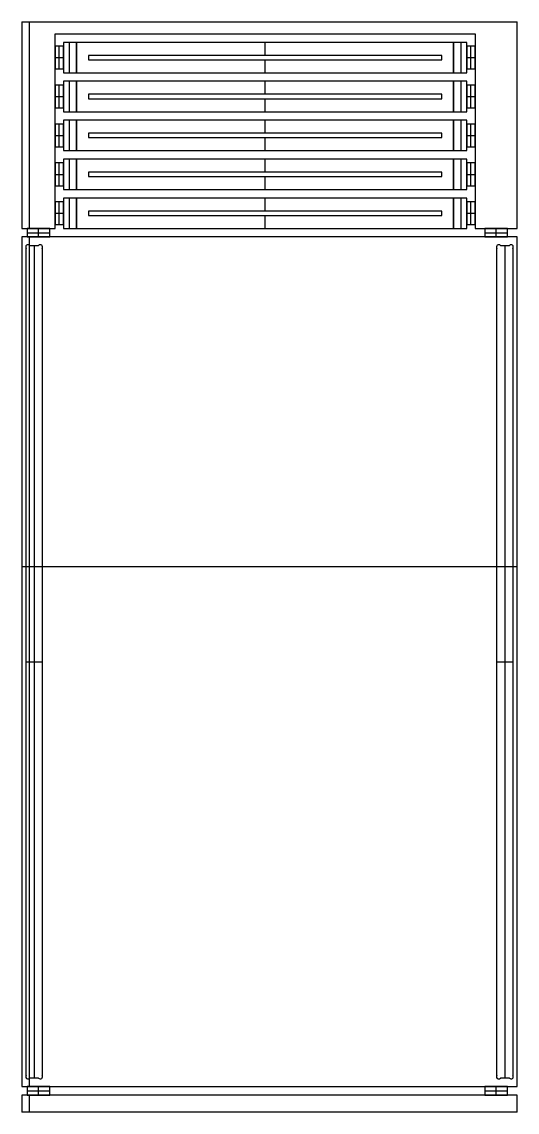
# Model space of a CAD drawing. Extents: x 0 to 96, y 0 to 48.
# Drawn here: x 47.66 to 69.5, y 0 to 48 of the extents above; entities that cross this region are included whole.
import ezdxf

# ---------------------------------------------------------------- set-up
doc = ezdxf.new("R2010")
doc.units = 0
doc.header["$MEASUREMENT"] = 0
doc.layers.add('3D_NESTING', color=18, linetype='CONTINUOUS')

msp = doc.modelspace()

# ---------------------------------------------------------------- linework, layer by layer
at = {"layer": '3D_NESTING'}
for p, q in [((47.664, 48), (47.664, 48, -0.738)), ((47.664, 48), (47.664, 38.902)), ((47.664, 48, -0.738), (47.664, 38.902, -0.738)), ((47.664, 48), (69.499, 48)), ((47.664, 48, -0.738), (69.499, 48, -0.738)), ((47.664, 48, -0.369), (47.664, 38.902, -0.369)), ((47.664, 48, -0.369), (69.499, 48, -0.369)), ((48, 48), (48, 48, -0.738)), ((48, 38.902), (48, 48)), ((48, 38.902, -0.738), (48, 48, -0.738)), ((69.499, 48), (69.499, 48, -0.738)), ((69.499, 38.902), (69.499, 48)), ((69.499, 38.902, -0.738), (69.499, 48, -0.738)), ((69.499, 38.902, -0.369), (69.499, 48, -0.369)), ((49.132, 47.47), (49.132, 47.47, -0.738)), ((49.132, 38.902), (49.132, 47.47)), ((49.132, 47.47), (67.648, 47.47)), ((49.132, 47.47, -0.738), (67.648, 47.47, -0.738)), ((49.132, 46.925, -0.738), (49.132, 47.47, -0.738)), ((49.132, 38.902, -0.369), (49.132, 47.47, -0.369)), ((49.132, 47.47, -0.369), (67.648, 47.47, -0.369)), ((67.273, 47.095, -0.738), (49.507, 47.095, -0.738)), ((49.507, 47.095, -0.738), (49.507, 46.925, -0.738)), ((50.083, 47.095, -0.394), (49.507, 47.095, -0.394)), ((49.507, 47.095, -0.394), (49.507, 45.756, -0.394)), ((49.507, 47.095, -0.394), (49.507, 47.095, -0.738)), ((49.758, 47.095, -0.394), (49.758, 45.756, -0.394)), ((50.083, 47.095, -0.394), (50.083, 45.756, -0.394)), ((66.696, 47.095, -0.19), (50.083, 47.095, -0.19)), ((50.083, 45.756, -0.19), (50.083, 47.095, -0.19)), ((50.083, 47.095, -0.19), (50.083, 47.095, -0.394)), ((66.696, 47.095, -0.369), (50.083, 47.095, -0.369)), ((50.083, 47.095, -0.197), (50.083, 45.756, -0.197)), ((58.39, 47.47), (58.39, 47.47, -0.738)), ((58.39, 47.095, -0.19), (58.39, 47.095, -0.738)), ((58.39, 46.524, -0.19), (58.39, 47.095, -0.19)), ((66.696, 47.095, -0.394), (66.696, 47.095, -0.19)), ((67.273, 47.095, -0.394), (66.696, 47.095, -0.394)), ((66.696, 45.756, -0.394), (66.696, 47.095, -0.394)), ((66.696, 47.095, -0.19), (66.696, 45.756, -0.19)), ((66.696, 45.756, -0.197), (66.696, 47.095, -0.197)), ((67.021, 47.095, -0.394), (67.021, 45.756, -0.394)), ((67.273, 45.756, -0.394), (67.273, 47.095, -0.394)), ((67.273, 47.095, -0.394), (67.273, 47.095, -0.738)), ((67.273, 46.925, -0.738), (67.273, 47.095, -0.738)), ((67.648, 47.47), (67.648, 47.47, -0.738)), ((67.648, 47.47), (67.648, 38.902)), ((67.648, 47.47, -0.738), (67.648, 46.925, -0.738)), ((67.648, 47.47, -0.369), (67.648, 38.902, -0.369)), ((49.132, 46.925, -0.738), (49.132, 45.925, -0.738)), ((49.507, 46.925, -0.738), (49.132, 46.925, -0.738)), ((49.507, 46.925, -0.613), (49.132, 46.925, -0.613)), ((49.132, 46.925, -0.613), (49.132, 45.925, -0.613)), ((49.132, 46.925, -0.738), (49.132, 46.925, -0.613)), ((49.507, 46.925, -0.675), (49.132, 46.925, -0.675)), ((49.319, 46.925, -0.738), (49.319, 46.925, -0.613)), ((49.319, 45.925, -0.738), (49.319, 46.925, -0.738)), ((49.319, 45.925, -0.613), (49.319, 46.925, -0.613)), ((49.507, 46.925, -0.738), (49.507, 46.925, -0.613)), ((49.507, 45.925, -0.613), (49.507, 46.925, -0.613)), ((49.507, 45.925, -0.738), (49.507, 46.925, -0.738)), ((67.648, 46.925, -0.738), (67.273, 46.925, -0.738)), ((67.648, 46.925, -0.613), (67.273, 46.925, -0.613)), ((67.273, 46.925, -0.613), (67.273, 45.925, -0.613)), ((67.273, 46.925, -0.738), (67.273, 46.925, -0.613)), ((67.273, 46.925, -0.738), (67.273, 45.925, -0.738)), ((67.648, 46.925, -0.675), (67.273, 46.925, -0.675)), ((67.46, 46.925, -0.738), (67.46, 46.925, -0.613)), ((67.46, 45.925, -0.738), (67.46, 46.925, -0.738)), ((67.46, 45.925, -0.613), (67.46, 46.925, -0.613)), ((67.648, 45.925, -0.738), (67.648, 46.925, -0.738)), ((67.648, 46.925, -0.738), (67.648, 46.925, -0.613)), ((67.648, 45.925, -0.613), (67.648, 46.925, -0.613)), ((49.132, 46.425, -0.738), (49.507, 46.425, -0.738)), ((49.132, 46.425, -0.613), (49.507, 46.425, -0.613)), ((49.507, 46.425, -0.394), (49.507, 46.425, -0.613)), ((50.607, 46.524, -0.19), (50.607, 46.327, -0.19)), ((50.607, 46.524), (50.607, 46.524, -0.19)), ((66.173, 46.524, -0.19), (50.607, 46.524, -0.19)), ((50.607, 46.524), (50.607, 46.327)), ((66.173, 46.524), (50.607, 46.524)), ((50.607, 46.524, -0.095), (50.607, 46.327, -0.095)), ((66.173, 46.524, -0.095), (50.607, 46.524, -0.095)), ((50.607, 46.425), (50.607, 46.425, -0.19)), ((50.607, 46.327), (50.607, 46.327, -0.19)), ((50.607, 46.327, -0.19), (66.173, 46.327, -0.19)), ((50.607, 46.327), (66.173, 46.327)), ((50.607, 46.327, -0.095), (66.173, 46.327, -0.095)), ((58.39, 46.524), (58.39, 46.524, -0.19)), ((58.39, 46.327), (58.39, 46.327, -0.19)), ((58.39, 45.756, -0.19), (58.39, 46.327, -0.19)), ((66.173, 46.524), (66.173, 46.524, -0.19)), ((66.173, 46.327, -0.19), (66.173, 46.524, -0.19)), ((66.173, 46.327), (66.173, 46.524)), ((66.173, 46.327, -0.095), (66.173, 46.524, -0.095)), ((66.173, 46.425), (66.173, 46.425, -0.19)), ((66.173, 46.327), (66.173, 46.327, -0.19)), ((67.273, 46.425, -0.738), (67.648, 46.425, -0.738)), ((67.273, 46.425, -0.613), (67.648, 46.425, -0.613)), ((67.273, 46.425, -0.394), (67.273, 46.425, -0.613)), ((49.132, 45.212, -0.738), (49.132, 45.925, -0.738)), ((49.132, 45.925, -0.738), (49.507, 45.925, -0.738)), ((49.132, 45.925, -0.613), (49.507, 45.925, -0.613)), ((49.132, 45.925, -0.738), (49.132, 45.925, -0.613)), ((49.132, 45.925, -0.675), (49.507, 45.925, -0.675)), ((49.319, 45.925, -0.738), (49.319, 45.925, -0.613)), ((49.507, 45.925, -0.738), (49.507, 45.925, -0.613)), ((49.507, 45.925, -0.738), (49.507, 45.756, -0.738)), ((49.507, 45.756, -0.738), (67.273, 45.756, -0.738)), ((49.507, 45.756, -0.394), (50.083, 45.756, -0.394)), ((49.507, 45.756, -0.394), (49.507, 45.756, -0.738)), ((50.083, 45.756, -0.394), (50.083, 45.756, -0.19)), ((50.083, 45.756, -0.19), (66.696, 45.756, -0.19)), ((50.083, 45.756, -0.369), (66.696, 45.756, -0.369)), ((58.39, 45.756, -0.19), (58.39, 45.756, -0.738)), ((66.696, 45.756, -0.394), (67.273, 45.756, -0.394)), ((66.696, 45.756, -0.19), (66.696, 45.756, -0.394)), ((67.273, 45.756, -0.738), (67.273, 45.925, -0.738)), ((67.273, 45.925, -0.738), (67.648, 45.925, -0.738)), ((67.273, 45.925, -0.613), (67.648, 45.925, -0.613)), ((67.273, 45.925, -0.738), (67.273, 45.925, -0.613)), ((67.273, 45.925, -0.675), (67.648, 45.925, -0.675)), ((67.273, 45.756, -0.394), (67.273, 45.756, -0.738)), ((67.46, 45.925, -0.738), (67.46, 45.925, -0.613)), ((67.648, 45.925, -0.738), (67.648, 45.925, -0.613)), ((67.648, 45.925, -0.738), (67.648, 45.212, -0.738)), ((49.132, 45.212, -0.738), (49.132, 44.212, -0.738)), ((49.507, 45.212, -0.738), (49.132, 45.212, -0.738)), ((49.507, 45.212, -0.613), (49.132, 45.212, -0.613)), ((49.132, 45.212, -0.613), (49.132, 44.212, -0.613)), ((49.132, 45.212, -0.738), (49.132, 45.212, -0.613)), ((49.507, 45.212, -0.675), (49.132, 45.212, -0.675)), ((49.319, 45.212, -0.738), (49.319, 45.212, -0.613)), ((49.319, 44.212, -0.738), (49.319, 45.212, -0.738)), ((49.319, 44.212, -0.613), (49.319, 45.212, -0.613)), ((67.273, 45.381, -0.738), (49.507, 45.381, -0.738)), ((49.507, 45.381, -0.738), (49.507, 45.212, -0.738)), ((50.083, 45.381, -0.394), (49.507, 45.381, -0.394)), ((49.507, 45.381, -0.394), (49.507, 44.042, -0.394)), ((49.507, 45.381, -0.394), (49.507, 45.381, -0.738)), ((49.507, 45.212, -0.738), (49.507, 45.212, -0.613)), ((49.507, 44.212, -0.613), (49.507, 45.212, -0.613)), ((49.507, 44.212, -0.738), (49.507, 45.212, -0.738)), ((49.758, 45.381, -0.394), (49.758, 44.042, -0.394)), ((50.083, 45.381, -0.394), (50.083, 44.042, -0.394)), ((66.696, 45.381, -0.19), (50.083, 45.381, -0.19)), ((50.083, 44.042, -0.19), (50.083, 45.381, -0.19)), ((50.083, 45.381, -0.19), (50.083, 45.381, -0.394)), ((66.696, 45.381, -0.369), (50.083, 45.381, -0.369)), ((50.083, 45.381, -0.197), (50.083, 44.042, -0.197)), ((58.39, 45.381, -0.19), (58.39, 45.381, -0.738)), ((58.39, 44.81, -0.19), (58.39, 45.381, -0.19)), ((66.696, 45.381, -0.394), (66.696, 45.381, -0.19)), ((67.273, 45.381, -0.394), (66.696, 45.381, -0.394)), ((66.696, 44.042, -0.394), (66.696, 45.381, -0.394)), ((66.696, 45.381, -0.19), (66.696, 44.042, -0.19)), ((66.696, 44.042, -0.197), (66.696, 45.381, -0.197)), ((67.021, 45.381, -0.394), (67.021, 44.042, -0.394)), ((67.273, 44.042, -0.394), (67.273, 45.381, -0.394)), ((67.273, 45.381, -0.394), (67.273, 45.381, -0.738)), ((67.273, 45.212, -0.738), (67.273, 45.381, -0.738)), ((67.648, 45.212, -0.738), (67.273, 45.212, -0.738)), ((67.648, 45.212, -0.613), (67.273, 45.212, -0.613)), ((67.273, 45.212, -0.613), (67.273, 44.212, -0.613)), ((67.273, 45.212, -0.738), (67.273, 45.212, -0.613)), ((67.273, 45.212, -0.738), (67.273, 44.212, -0.738)), ((67.648, 45.212, -0.675), (67.273, 45.212, -0.675)), ((67.46, 45.212, -0.738), (67.46, 45.212, -0.613)), ((67.46, 44.212, -0.738), (67.46, 45.212, -0.738)), ((67.46, 44.212, -0.613), (67.46, 45.212, -0.613)), ((67.648, 44.212, -0.738), (67.648, 45.212, -0.738)), ((67.648, 45.212, -0.738), (67.648, 45.212, -0.613)), ((67.648, 44.212, -0.613), (67.648, 45.212, -0.613)), ((49.132, 44.712, -0.738), (49.507, 44.712, -0.738)), ((49.132, 44.712, -0.613), (49.507, 44.712, -0.613)), ((49.507, 44.712, -0.394), (49.507, 44.712, -0.613)), ((50.607, 44.81, -0.19), (50.607, 44.613, -0.19)), ((50.607, 44.81), (50.607, 44.81, -0.19)), ((66.173, 44.81, -0.19), (50.607, 44.81, -0.19)), ((50.607, 44.81), (50.607, 44.613)), ((66.173, 44.81), (50.607, 44.81)), ((50.607, 44.81, -0.095), (50.607, 44.613, -0.095)), ((66.173, 44.81, -0.095), (50.607, 44.81, -0.095)), ((50.607, 44.712), (50.607, 44.712, -0.19)), ((58.39, 44.81), (58.39, 44.81, -0.19)), ((66.173, 44.81), (66.173, 44.81, -0.19)), ((66.173, 44.613, -0.19), (66.173, 44.81, -0.19)), ((66.173, 44.613), (66.173, 44.81)), ((66.173, 44.613, -0.095), (66.173, 44.81, -0.095)), ((66.173, 44.712), (66.173, 44.712, -0.19)), ((67.273, 44.712, -0.738), (67.648, 44.712, -0.738)), ((67.273, 44.712, -0.613), (67.648, 44.712, -0.613)), ((67.273, 44.712, -0.394), (67.273, 44.712, -0.613)), ((49.132, 43.498, -0.738), (49.132, 44.212, -0.738)), ((49.132, 44.212, -0.738), (49.507, 44.212, -0.738)), ((49.132, 44.212, -0.613), (49.507, 44.212, -0.613)), ((49.132, 44.212, -0.738), (49.132, 44.212, -0.613)), ((49.132, 44.212, -0.675), (49.507, 44.212, -0.675)), ((49.319, 44.212, -0.738), (49.319, 44.212, -0.613)), ((49.507, 44.212, -0.738), (49.507, 44.212, -0.613)), ((49.507, 44.212, -0.738), (49.507, 44.042, -0.738)), ((50.607, 44.613), (50.607, 44.613, -0.19)), ((50.607, 44.613, -0.19), (66.173, 44.613, -0.19)), ((50.607, 44.613), (66.173, 44.613)), ((50.607, 44.613, -0.095), (66.173, 44.613, -0.095)), ((58.39, 44.613), (58.39, 44.613, -0.19)), ((58.39, 44.042, -0.19), (58.39, 44.613, -0.19)), ((66.173, 44.613), (66.173, 44.613, -0.19)), ((67.273, 44.042, -0.738), (67.273, 44.212, -0.738)), ((67.273, 44.212, -0.738), (67.648, 44.212, -0.738)), ((67.273, 44.212, -0.613), (67.648, 44.212, -0.613)), ((67.273, 44.212, -0.738), (67.273, 44.212, -0.613)), ((67.273, 44.212, -0.675), (67.648, 44.212, -0.675)), ((67.46, 44.212, -0.738), (67.46, 44.212, -0.613)), ((67.648, 44.212, -0.738), (67.648, 44.212, -0.613)), ((67.648, 44.212, -0.738), (67.648, 43.498, -0.738)), ((49.507, 44.042, -0.738), (67.273, 44.042, -0.738)), ((49.507, 44.042, -0.394), (50.083, 44.042, -0.394)), ((49.507, 44.042, -0.394), (49.507, 44.042, -0.738)), ((50.083, 44.042, -0.394), (50.083, 44.042, -0.19)), ((50.083, 44.042, -0.19), (66.696, 44.042, -0.19)), ((50.083, 44.042, -0.369), (66.696, 44.042, -0.369)), ((58.39, 44.042, -0.19), (58.39, 44.042, -0.738)), ((66.696, 44.042, -0.394), (67.273, 44.042, -0.394)), ((66.696, 44.042, -0.19), (66.696, 44.042, -0.394)), ((67.273, 44.042, -0.394), (67.273, 44.042, -0.738)), ((47.664, 43.451), (47.664, 43.451, -0.738)), ((49.132, 43.498, -0.738), (49.132, 42.498, -0.738)), ((49.507, 43.498, -0.738), (49.132, 43.498, -0.738)), ((49.507, 43.498, -0.613), (49.132, 43.498, -0.613)), ((49.132, 43.498, -0.613), (49.132, 42.498, -0.613)), ((49.132, 43.498, -0.738), (49.132, 43.498, -0.613)), ((49.507, 43.498, -0.675), (49.132, 43.498, -0.675)), ((49.319, 43.498, -0.738), (49.319, 43.498, -0.613)), ((49.319, 42.498, -0.738), (49.319, 43.498, -0.738)), ((49.319, 42.498, -0.613), (49.319, 43.498, -0.613)), ((67.273, 43.667, -0.738), (49.507, 43.667, -0.738)), ((49.507, 43.667, -0.738), (49.507, 43.498, -0.738)), ((50.083, 43.667, -0.394), (49.507, 43.667, -0.394)), ((49.507, 43.667, -0.394), (49.507, 42.329, -0.394)), ((49.507, 43.667, -0.394), (49.507, 43.667, -0.738)), ((49.507, 43.498, -0.738), (49.507, 43.498, -0.613)), ((49.507, 42.498, -0.613), (49.507, 43.498, -0.613)), ((49.507, 42.498, -0.738), (49.507, 43.498, -0.738)), ((49.758, 43.667, -0.394), (49.758, 42.329, -0.394)), ((50.083, 43.667, -0.394), (50.083, 42.329, -0.394)), ((66.696, 43.667, -0.19), (50.083, 43.667, -0.19)), ((50.083, 42.329, -0.19), (50.083, 43.667, -0.19)), ((50.083, 43.667, -0.19), (50.083, 43.667, -0.394)), ((66.696, 43.667, -0.369), (50.083, 43.667, -0.369)), ((50.083, 43.667, -0.197), (50.083, 42.329, -0.197)), ((58.39, 43.667, -0.19), (58.39, 43.667, -0.738)), ((58.39, 43.097, -0.19), (58.39, 43.667, -0.19)), ((66.696, 43.667, -0.394), (66.696, 43.667, -0.19)), ((67.273, 43.667, -0.394), (66.696, 43.667, -0.394)), ((66.696, 42.329, -0.394), (66.696, 43.667, -0.394)), ((66.696, 43.667, -0.19), (66.696, 42.329, -0.19)), ((66.696, 42.329, -0.197), (66.696, 43.667, -0.197)), ((67.021, 43.667, -0.394), (67.021, 42.329, -0.394)), ((67.273, 42.329, -0.394), (67.273, 43.667, -0.394)), ((67.273, 43.667, -0.394), (67.273, 43.667, -0.738)), ((67.273, 43.498, -0.738), (67.273, 43.667, -0.738)), ((67.648, 43.498, -0.738), (67.273, 43.498, -0.738)), ((67.648, 43.498, -0.613), (67.273, 43.498, -0.613)), ((67.273, 43.498, -0.613), (67.273, 42.498, -0.613)), ((67.273, 43.498, -0.738), (67.273, 43.498, -0.613)), ((67.273, 43.498, -0.738), (67.273, 42.498, -0.738)), ((67.648, 43.498, -0.675), (67.273, 43.498, -0.675)), ((67.46, 43.498, -0.738), (67.46, 43.498, -0.613)), ((67.46, 42.498, -0.738), (67.46, 43.498, -0.738)), ((67.46, 42.498, -0.613), (67.46, 43.498, -0.613)), ((67.648, 42.498, -0.738), (67.648, 43.498, -0.738)), ((67.648, 43.498, -0.738), (67.648, 43.498, -0.613)), ((67.648, 42.498, -0.613), (67.648, 43.498, -0.613)), ((69.499, 43.451), (69.499, 43.451, -0.738)), ((49.132, 43.186), (49.132, 43.186, -0.613)), ((49.132, 42.998, -0.738), (49.507, 42.998, -0.738)), ((49.132, 42.998, -0.613), (49.507, 42.998, -0.613)), ((49.507, 42.998, -0.394), (49.507, 42.998, -0.613)), ((50.607, 43.097, -0.19), (50.607, 42.9, -0.19)), ((50.607, 43.097), (50.607, 43.097, -0.19)), ((66.173, 43.097, -0.19), (50.607, 43.097, -0.19)), ((50.607, 43.097), (50.607, 42.9)), ((66.173, 43.097), (50.607, 43.097)), ((50.607, 43.097, -0.095), (50.607, 42.9, -0.095)), ((66.173, 43.097, -0.095), (50.607, 43.097, -0.095)), ((50.607, 42.998), (50.607, 42.998, -0.19)), ((50.607, 42.9), (50.607, 42.9, -0.19)), ((50.607, 42.9, -0.19), (66.173, 42.9, -0.19)), ((50.607, 42.9), (66.173, 42.9)), ((50.607, 42.9, -0.095), (66.173, 42.9, -0.095)), ((58.39, 43.097), (58.39, 43.097, -0.19)), ((58.39, 42.9), (58.39, 42.9, -0.19)), ((58.39, 42.329, -0.19), (58.39, 42.9, -0.19)), ((66.173, 43.097), (66.173, 43.097, -0.19)), ((66.173, 42.9, -0.19), (66.173, 43.097, -0.19)), ((66.173, 42.9), (66.173, 43.097)), ((66.173, 42.9, -0.095), (66.173, 43.097, -0.095)), ((66.173, 42.998), (66.173, 42.998, -0.19)), ((66.173, 42.9), (66.173, 42.9, -0.19)), ((67.273, 42.998, -0.738), (67.648, 42.998, -0.738)), ((67.273, 42.998, -0.613), (67.648, 42.998, -0.613)), ((67.273, 42.998, -0.394), (67.273, 42.998, -0.613)), ((67.648, 43.186), (67.648, 43.186, -0.613)), ((49.132, 41.785, -0.738), (49.132, 42.498, -0.738)), ((49.132, 42.498, -0.738), (49.507, 42.498, -0.738)), ((49.132, 42.498, -0.613), (49.507, 42.498, -0.613)), ((49.132, 42.498, -0.738), (49.132, 42.498, -0.613)), ((49.132, 42.498, -0.675), (49.507, 42.498, -0.675)), ((49.319, 42.498, -0.738), (49.319, 42.498, -0.613)), ((49.507, 42.498, -0.738), (49.507, 42.498, -0.613)), ((49.507, 42.498, -0.738), (49.507, 42.329, -0.738)), ((49.507, 42.329, -0.738), (67.273, 42.329, -0.738)), ((49.507, 42.329, -0.394), (50.083, 42.329, -0.394)), ((49.507, 42.329, -0.394), (49.507, 42.329, -0.738)), ((50.083, 42.329, -0.394), (50.083, 42.329, -0.19)), ((50.083, 42.329, -0.19), (66.696, 42.329, -0.19)), ((50.083, 42.329, -0.369), (66.696, 42.329, -0.369)), ((58.39, 42.329, -0.19), (58.39, 42.329, -0.738)), ((66.696, 42.329, -0.394), (67.273, 42.329, -0.394)), ((66.696, 42.329, -0.19), (66.696, 42.329, -0.394)), ((67.273, 42.329, -0.738), (67.273, 42.498, -0.738)), ((67.273, 42.498, -0.738), (67.648, 42.498, -0.738)), ((67.273, 42.498, -0.613), (67.648, 42.498, -0.613)), ((67.273, 42.498, -0.738), (67.273, 42.498, -0.613)), ((67.273, 42.498, -0.675), (67.648, 42.498, -0.675)), ((67.273, 42.329, -0.394), (67.273, 42.329, -0.738)), ((67.46, 42.498, -0.738), (67.46, 42.498, -0.613)), ((67.648, 42.498, -0.738), (67.648, 42.498, -0.613)), ((67.648, 42.498, -0.738), (67.648, 41.785, -0.738)), ((49.132, 41.785, -0.738), (49.132, 40.785, -0.738)), ((49.507, 41.785, -0.738), (49.132, 41.785, -0.738)), ((49.507, 41.785, -0.613), (49.132, 41.785, -0.613)), ((49.132, 41.785, -0.613), (49.132, 40.785, -0.613)), ((49.132, 41.785, -0.738), (49.132, 41.785, -0.613)), ((49.507, 41.785, -0.675), (49.132, 41.785, -0.675)), ((49.319, 41.785, -0.738), (49.319, 41.785, -0.613)), ((49.319, 40.785, -0.738), (49.319, 41.785, -0.738)), ((49.319, 40.785, -0.613), (49.319, 41.785, -0.613)), ((67.273, 41.954, -0.738), (49.507, 41.954, -0.738)), ((49.507, 41.954, -0.738), (49.507, 41.785, -0.738)), ((50.083, 41.954, -0.394), (49.507, 41.954, -0.394)), ((49.507, 41.954, -0.394), (49.507, 40.615, -0.394)), ((49.507, 41.954, -0.394), (49.507, 41.954, -0.738)), ((49.507, 41.785, -0.738), (49.507, 41.785, -0.613)), ((49.507, 40.785, -0.613), (49.507, 41.785, -0.613)), ((49.507, 40.785, -0.738), (49.507, 41.785, -0.738)), ((49.758, 41.954, -0.394), (49.758, 40.615, -0.394)), ((50.083, 41.954, -0.394), (50.083, 40.615, -0.394)), ((66.696, 41.954, -0.19), (50.083, 41.954, -0.19)), ((50.083, 40.615, -0.19), (50.083, 41.954, -0.19)), ((50.083, 41.954, -0.19), (50.083, 41.954, -0.394)), ((66.696, 41.954, -0.369), (50.083, 41.954, -0.369)), ((50.083, 41.954, -0.197), (50.083, 40.615, -0.197)), ((58.39, 41.954, -0.19), (58.39, 41.954, -0.738)), ((58.39, 41.383, -0.19), (58.39, 41.954, -0.19)), ((66.696, 41.954, -0.394), (66.696, 41.954, -0.19)), ((67.273, 41.954, -0.394), (66.696, 41.954, -0.394)), ((66.696, 40.615, -0.394), (66.696, 41.954, -0.394)), ((66.696, 41.954, -0.19), (66.696, 40.615, -0.19)), ((66.696, 40.615, -0.197), (66.696, 41.954, -0.197)), ((67.021, 41.954, -0.394), (67.021, 40.615, -0.394)), ((67.273, 40.615, -0.394), (67.273, 41.954, -0.394)), ((67.273, 41.954, -0.394), (67.273, 41.954, -0.738)), ((67.273, 41.785, -0.738), (67.273, 41.954, -0.738)), ((67.648, 41.785, -0.738), (67.273, 41.785, -0.738)), ((67.648, 41.785, -0.613), (67.273, 41.785, -0.613)), ((67.273, 41.785, -0.613), (67.273, 40.785, -0.613)), ((67.273, 41.785, -0.738), (67.273, 41.785, -0.613)), ((67.273, 41.785, -0.738), (67.273, 40.785, -0.738)), ((67.648, 41.785, -0.675), (67.273, 41.785, -0.675)), ((67.46, 41.785, -0.738), (67.46, 41.785, -0.613)), ((67.46, 40.785, -0.738), (67.46, 41.785, -0.738)), ((67.46, 40.785, -0.613), (67.46, 41.785, -0.613)), ((67.648, 40.785, -0.738), (67.648, 41.785, -0.738)), ((67.648, 41.785, -0.738), (67.648, 41.785, -0.613)), ((67.648, 40.785, -0.613), (67.648, 41.785, -0.613)), ((49.132, 41.285, -0.738), (49.507, 41.285, -0.738)), ((49.132, 41.285, -0.613), (49.507, 41.285, -0.613)), ((49.507, 41.285, -0.394), (49.507, 41.285, -0.613)), ((50.607, 41.383, -0.19), (50.607, 41.186, -0.19)), ((50.607, 41.383), (50.607, 41.383, -0.19)), ((66.173, 41.383, -0.19), (50.607, 41.383, -0.19)), ((50.607, 41.383), (50.607, 41.186)), ((66.173, 41.383), (50.607, 41.383)), ((50.607, 41.383, -0.095), (50.607, 41.186, -0.095)), ((66.173, 41.383, -0.095), (50.607, 41.383, -0.095)), ((50.607, 41.285), (50.607, 41.285, -0.19)), ((58.39, 41.383), (58.39, 41.383, -0.19)), ((66.173, 41.383), (66.173, 41.383, -0.19)), ((66.173, 41.186, -0.19), (66.173, 41.383, -0.19)), ((66.173, 41.186), (66.173, 41.383)), ((66.173, 41.186, -0.095), (66.173, 41.383, -0.095)), ((66.173, 41.285), (66.173, 41.285, -0.19)), ((67.273, 41.285, -0.738), (67.648, 41.285, -0.738)), ((67.273, 41.285, -0.613), (67.648, 41.285, -0.613)), ((67.273, 41.285, -0.394), (67.273, 41.285, -0.613)), ((50.607, 41.186), (50.607, 41.186, -0.19)), ((50.607, 41.186, -0.19), (66.173, 41.186, -0.19)), ((50.607, 41.186), (66.173, 41.186)), ((50.607, 41.186, -0.095), (66.173, 41.186, -0.095)), ((58.39, 41.186), (58.39, 41.186, -0.19)), ((58.39, 40.615, -0.19), (58.39, 41.186, -0.19)), ((66.173, 41.186), (66.173, 41.186, -0.19)), ((49.132, 40.071, -0.738), (49.132, 40.785, -0.738)), ((49.132, 40.785, -0.738), (49.507, 40.785, -0.738)), ((49.132, 40.785, -0.613), (49.507, 40.785, -0.613)), ((49.132, 40.785, -0.738), (49.132, 40.785, -0.613)), ((49.132, 40.785, -0.675), (49.507, 40.785, -0.675)), ((49.319, 40.785, -0.738), (49.319, 40.785, -0.613)), ((49.507, 40.785, -0.738), (49.507, 40.785, -0.613)), ((49.507, 40.785, -0.738), (49.507, 40.615, -0.738)), ((49.507, 40.615, -0.738), (67.273, 40.615, -0.738)), ((49.507, 40.615, -0.394), (50.083, 40.615, -0.394)), ((49.507, 40.615, -0.394), (49.507, 40.615, -0.738)), ((50.083, 40.615, -0.394), (50.083, 40.615, -0.19)), ((50.083, 40.615, -0.19), (66.696, 40.615, -0.19)), ((50.083, 40.615, -0.369), (66.696, 40.615, -0.369)), ((58.39, 40.615, -0.19), (58.39, 40.615, -0.738)), ((66.696, 40.615, -0.394), (67.273, 40.615, -0.394)), ((66.696, 40.615, -0.19), (66.696, 40.615, -0.394)), ((67.273, 40.615, -0.738), (67.273, 40.785, -0.738)), ((67.273, 40.785, -0.738), (67.648, 40.785, -0.738)), ((67.273, 40.785, -0.613), (67.648, 40.785, -0.613)), ((67.273, 40.785, -0.738), (67.273, 40.785, -0.613)), ((67.273, 40.785, -0.675), (67.648, 40.785, -0.675)), ((67.273, 40.615, -0.394), (67.273, 40.615, -0.738)), ((67.46, 40.785, -0.738), (67.46, 40.785, -0.613)), ((67.648, 40.785, -0.738), (67.648, 40.785, -0.613)), ((67.648, 40.785, -0.738), (67.648, 40.071, -0.738)), ((49.132, 40.071, -0.738), (49.132, 39.071, -0.738)), ((49.507, 40.071, -0.738), (49.132, 40.071, -0.738)), ((49.507, 40.071, -0.613), (49.132, 40.071, -0.613)), ((49.132, 40.071, -0.613), (49.132, 39.071, -0.613)), ((49.132, 40.071, -0.738), (49.132, 40.071, -0.613)), ((49.507, 40.071, -0.675), (49.132, 40.071, -0.675)), ((49.319, 40.071, -0.738), (49.319, 40.071, -0.613)), ((49.319, 39.071, -0.738), (49.319, 40.071, -0.738)), ((49.319, 39.071, -0.613), (49.319, 40.071, -0.613)), ((67.273, 40.24, -0.738), (49.507, 40.24, -0.738)), ((49.507, 40.24, -0.738), (49.507, 40.071, -0.738)), ((50.083, 40.24, -0.394), (49.507, 40.24, -0.394)), ((49.507, 40.24, -0.394), (49.507, 38.902, -0.394)), ((49.507, 40.24, -0.394), (49.507, 40.24, -0.738)), ((49.507, 40.071, -0.738), (49.507, 40.071, -0.613)), ((49.507, 39.071, -0.613), (49.507, 40.071, -0.613)), ((49.507, 39.071, -0.738), (49.507, 40.071, -0.738)), ((49.758, 40.24, -0.394), (49.758, 38.902, -0.394)), ((50.083, 40.24, -0.394), (50.083, 38.902, -0.394)), ((66.696, 40.24, -0.19), (50.083, 40.24, -0.19)), ((50.083, 38.902, -0.19), (50.083, 40.24, -0.19)), ((50.083, 40.24, -0.19), (50.083, 40.24, -0.394)), ((66.696, 40.24, -0.369), (50.083, 40.24, -0.369)), ((50.083, 40.24, -0.197), (50.083, 38.902, -0.197)), ((58.39, 40.24, -0.19), (58.39, 40.24, -0.738)), ((58.39, 39.669, -0.19), (58.39, 40.24, -0.19)), ((66.696, 40.24, -0.394), (66.696, 40.24, -0.19)), ((67.273, 40.24, -0.394), (66.696, 40.24, -0.394)), ((66.696, 38.902, -0.394), (66.696, 40.24, -0.394)), ((66.696, 40.24, -0.19), (66.696, 38.902, -0.19)), ((66.696, 38.902, -0.197), (66.696, 40.24, -0.197)), ((67.021, 40.24, -0.394), (67.021, 38.902, -0.394)), ((67.273, 38.902, -0.394), (67.273, 40.24, -0.394)), ((67.273, 40.24, -0.394), (67.273, 40.24, -0.738)), ((67.273, 40.071, -0.738), (67.273, 40.24, -0.738)), ((67.648, 40.071, -0.738), (67.273, 40.071, -0.738)), ((67.648, 40.071, -0.613), (67.273, 40.071, -0.613)), ((67.273, 40.071, -0.613), (67.273, 39.071, -0.613)), ((67.273, 40.071, -0.738), (67.273, 40.071, -0.613)), ((67.273, 40.071, -0.738), (67.273, 39.071, -0.738)), ((67.648, 40.071, -0.675), (67.273, 40.071, -0.675)), ((67.46, 40.071, -0.738), (67.46, 40.071, -0.613)), ((67.46, 39.071, -0.738), (67.46, 40.071, -0.738)), ((67.46, 39.071, -0.613), (67.46, 40.071, -0.613)), ((67.648, 39.071, -0.738), (67.648, 40.071, -0.738)), ((67.648, 40.071, -0.738), (67.648, 40.071, -0.613)), ((67.648, 39.071, -0.613), (67.648, 40.071, -0.613)), ((49.132, 39.571, -0.738), (49.507, 39.571, -0.738)), ((49.132, 39.571, -0.613), (49.507, 39.571, -0.613)), ((49.507, 39.571, -0.394), (49.507, 39.571, -0.613)), ((50.607, 39.669, -0.19), (50.607, 39.473, -0.19)), ((50.607, 39.669), (50.607, 39.669, -0.19)), ((66.173, 39.669, -0.19), (50.607, 39.669, -0.19)), ((50.607, 39.669), (50.607, 39.473)), ((66.173, 39.669), (50.607, 39.669)), ((50.607, 39.669, -0.095), (50.607, 39.473, -0.095)), ((66.173, 39.669, -0.095), (50.607, 39.669, -0.095)), ((50.607, 39.571), (50.607, 39.571, -0.19)), ((50.607, 39.473), (50.607, 39.473, -0.19)), ((50.607, 39.473, -0.19), (66.173, 39.473, -0.19)), ((50.607, 39.473), (66.173, 39.473)), ((50.607, 39.473, -0.095), (66.173, 39.473, -0.095)), ((58.39, 39.669), (58.39, 39.669, -0.19)), ((58.39, 39.473), (58.39, 39.473, -0.19)), ((58.39, 38.902, -0.19), (58.39, 39.473, -0.19)), ((66.173, 39.669), (66.173, 39.669, -0.19)), ((66.173, 39.473, -0.19), (66.173, 39.669, -0.19)), ((66.173, 39.473), (66.173, 39.669)), ((66.173, 39.473, -0.095), (66.173, 39.669, -0.095)), ((66.173, 39.571), (66.173, 39.571, -0.19)), ((66.173, 39.473), (66.173, 39.473, -0.19)), ((67.273, 39.571, -0.738), (67.648, 39.571, -0.738)), ((67.273, 39.571, -0.613), (67.648, 39.571, -0.613)), ((67.273, 39.571, -0.394), (67.273, 39.571, -0.613)), ((47.664, 38.902), (47.664, 38.902, -0.738)), ((47.664, 38.902), (49.132, 38.902)), ((47.664, 38.902, -0.738), (47.898, 38.902, -0.738)), ((47.664, 38.902, -0.369), (49.132, 38.902, -0.369)), ((48.898, 38.902, -0.738), (47.898, 38.902, -0.738)), ((47.898, 38.902, -0.738), (47.898, 38.902, -0.613)), ((47.898, 38.902, -0.738), (47.898, 38.527, -0.738)), ((47.898, 38.902, -0.613), (47.898, 38.527, -0.613)), ((48.898, 38.902, -0.613), (47.898, 38.902, -0.613)), ((47.898, 38.902, -0.675), (47.898, 38.527, -0.675)), ((48.398, 38.527, -0.738), (48.398, 38.902, -0.738)), ((48.398, 38.527, -0.613), (48.398, 38.902, -0.613)), ((48.398, 38.902), (48.398, 38.902, -0.613)), ((48.898, 38.527, -0.738), (48.898, 38.902, -0.738)), ((48.898, 38.527, -0.613), (48.898, 38.902, -0.613)), ((48.898, 38.902, -0.738), (48.898, 38.902, -0.613)), ((48.898, 38.902, -0.738), (49.132, 38.902, -0.738)), ((48.898, 38.527, -0.675), (48.898, 38.902, -0.675)), ((49.132, 38.902, -0.738), (49.132, 39.071, -0.738)), ((49.132, 39.071, -0.738), (49.507, 39.071, -0.738)), ((49.132, 39.071, -0.613), (49.507, 39.071, -0.613)), ((49.132, 39.071, -0.738), (49.132, 39.071, -0.613)), ((49.132, 39.071, -0.675), (49.507, 39.071, -0.675)), ((49.132, 38.902), (49.132, 38.902, -0.738)), ((49.319, 39.071, -0.738), (49.319, 39.071, -0.613)), ((49.507, 39.071, -0.738), (49.507, 39.071, -0.613)), ((49.507, 39.071, -0.738), (49.507, 38.902, -0.738)), ((49.507, 38.902, -0.738), (67.273, 38.902, -0.738)), ((49.507, 38.902, -0.394), (50.083, 38.902, -0.394)), ((49.507, 38.902, -0.394), (49.507, 38.902, -0.738)), ((50.083, 38.902, -0.394), (50.083, 38.902, -0.19)), ((50.083, 38.902, -0.19), (66.696, 38.902, -0.19)), ((50.083, 38.902, -0.369), (66.696, 38.902, -0.369)), ((58.39, 38.902, -0.19), (58.39, 38.902, -0.738)), ((66.696, 38.902, -0.394), (67.273, 38.902, -0.394)), ((66.696, 38.902, -0.19), (66.696, 38.902, -0.394)), ((67.273, 38.902, -0.738), (67.273, 39.071, -0.738)), ((67.273, 39.071, -0.738), (67.648, 39.071, -0.738)), ((67.273, 39.071, -0.613), (67.648, 39.071, -0.613)), ((67.273, 39.071, -0.738), (67.273, 39.071, -0.613)), ((67.273, 39.071, -0.675), (67.648, 39.071, -0.675)), ((67.273, 38.902, -0.394), (67.273, 38.902, -0.738)), ((67.46, 39.071, -0.738), (67.46, 39.071, -0.613)), ((67.648, 39.071, -0.738), (67.648, 39.071, -0.613)), ((67.648, 39.071, -0.738), (67.648, 38.902, -0.738)), ((67.648, 38.902), (67.648, 38.902, -0.738)), ((67.648, 38.902), (69.499, 38.902)), ((67.648, 38.902, -0.738), (68.073, 38.902, -0.738)), ((67.648, 38.902, -0.369), (69.499, 38.902, -0.369)), ((69.073, 38.902, -0.738), (68.073, 38.902, -0.738)), ((68.073, 38.902, -0.738), (68.073, 38.527, -0.738)), ((68.073, 38.902, -0.613), (68.073, 38.527, -0.613)), ((68.073, 38.902, -0.738), (68.073, 38.902, -0.613)), ((69.073, 38.902, -0.613), (68.073, 38.902, -0.613)), ((68.073, 38.902, -0.675), (68.073, 38.527, -0.675)), ((68.573, 38.902), (68.573, 38.902, -0.613)), ((68.573, 38.527, -0.738), (68.573, 38.902, -0.738)), ((68.573, 38.527, -0.613), (68.573, 38.902, -0.613)), ((69.073, 38.527, -0.738), (69.073, 38.902, -0.738)), ((69.073, 38.527, -0.613), (69.073, 38.902, -0.613)), ((69.073, 38.902, -0.738), (69.073, 38.902, -0.613)), ((69.073, 38.902, -0.738), (69.499, 38.902, -0.738)), ((69.073, 38.527, -0.675), (69.073, 38.902, -0.675)), ((69.499, 38.902), (69.499, 38.902, -0.738)), ((47.664, 38.527), (47.664, 38.527, -0.738)), ((69.499, 38.527), (47.664, 38.527)), ((47.664, 38.527), (47.664, 1.125)), ((47.664, 38.527, -0.738), (47.664, 1.125, -0.738)), ((47.898, 38.527, -0.738), (47.664, 38.527, -0.738)), ((47.664, 38.527, -0.369), (47.664, 1.125, -0.369)), ((69.499, 38.527, -0.369), (47.664, 38.527, -0.369)), ((47.898, 38.714, -0.738), (47.898, 38.714, -0.613)), ((47.898, 38.714, -0.738), (48.898, 38.714, -0.738)), ((47.898, 38.714, -0.613), (48.898, 38.714, -0.613)), ((47.898, 38.527, -0.613), (48.898, 38.527, -0.613)), ((47.898, 38.527, -0.738), (47.898, 38.527, -0.613)), ((47.898, 38.527, -0.738), (48.898, 38.527, -0.738)), ((48, 38.163), (48, 38.527)), ((48, 1.125, -0.738), (48, 38.527, -0.738)), ((48.898, 38.714, -0.738), (48.898, 38.714, -0.613)), ((68.073, 38.527, -0.738), (48.898, 38.527, -0.738)), ((48.898, 38.527, -0.738), (48.898, 38.527, -0.613)), ((58.581, 38.527), (58.581, 38.527, -0.738)), ((68.073, 38.714, -0.738), (68.073, 38.714, -0.613)), ((68.073, 38.714, -0.738), (69.073, 38.714, -0.738)), ((68.073, 38.714, -0.613), (69.073, 38.714, -0.613)), ((68.073, 38.527, -0.613), (69.073, 38.527, -0.613)), ((68.073, 38.527, -0.738), (68.073, 38.527, -0.613)), ((68.073, 38.527, -0.738), (69.073, 38.527, -0.738)), ((69.073, 38.714, -0.738), (69.073, 38.714, -0.613)), ((69.499, 38.527, -0.738), (69.073, 38.527, -0.738)), ((69.073, 38.527, -0.738), (69.073, 38.527, -0.613)), ((69.499, 38.527), (69.499, 38.527, -0.738)), ((69.499, 1.125), (69.499, 38.527)), ((69.499, 1.125, -0.738), (69.499, 38.527, -0.738)), ((69.499, 1.125, -0.369), (69.499, 38.527, -0.369)), ((47.861, 38.024), (47.861, 38.024, -0.394)), ((47.861, 1.628, -0.394), (47.861, 38.024, -0.394)), ((47.861, 1.628), (47.861, 38.024)), ((47.861, 1.628, -0.197), (47.861, 38.024, -0.197)), ((47.872, 38.163), (47.872, 38.163, -0.394)), ((48.011, 38.152), (48.011, 38.152, -0.394)), ((48.011, 38.152, -0.394), (48.406, 38.152, -0.394)), ((48.011, 38.152), (48.406, 38.152)), ((48.011, 38.152, -0.197), (48.406, 38.152, -0.197)), ((48.209, 38.152), (48.209, 38.152, -0.394)), ((48.209, 38.152, -0.394), (48.209, 1.5, -0.394)), ((48.406, 38.152), (48.406, 38.152, -0.394)), ((48.545, 38.163), (48.545, 38.163, -0.394)), ((48.556, 38.024), (48.556, 38.024, -0.394)), ((48.556, 38.024, -0.394), (48.556, 1.628, -0.394)), ((48.556, 38.024), (48.556, 1.628)), ((48.556, 38.024, -0.197), (48.556, 1.628, -0.197)), ((68.607, 38.024), (68.607, 38.024, -0.394)), ((68.607, 1.628, -0.394), (68.607, 38.024, -0.394)), ((68.607, 1.628), (68.607, 38.024)), ((68.607, 1.628, -0.197), (68.607, 38.024, -0.197)), ((68.618, 38.163), (68.618, 38.163, -0.394)), ((68.757, 38.152), (68.757, 38.152, -0.394)), ((68.757, 38.152, -0.394), (69.152, 38.152, -0.394)), ((68.757, 38.152), (69.152, 38.152)), ((68.757, 38.152, -0.197), (69.152, 38.152, -0.197)), ((68.954, 38.152), (68.954, 38.152, -0.394)), ((68.954, 38.152, -0.394), (68.954, 1.5, -0.394)), ((69.152, 38.152), (69.152, 38.152, -0.394)), ((69.29, 38.163), (69.29, 38.163, -0.394)), ((69.302, 38.024), (69.302, 38.024, -0.394)), ((69.302, 38.024, -0.394), (69.302, 1.628, -0.394)), ((69.302, 38.024), (69.302, 1.628)), ((69.302, 38.024, -0.197), (69.302, 1.628, -0.197)), ((47.861, 24), (47.664, 24)), ((69.499, 24, -0.738), (47.664, 24, -0.738)), ((68.607, 24), (48.556, 24)), ((69.499, 24), (69.302, 24)), ((47.664, 19.826), (47.664, 19.826, -0.738)), ((47.861, 19.826), (47.861, 19.826, -0.394)), ((47.861, 19.826, -0.394), (48.556, 19.826, -0.394)), ((48.556, 19.826), (48.556, 19.826, -0.394)), ((68.607, 19.826), (68.607, 19.826, -0.394)), ((68.607, 19.826, -0.394), (69.302, 19.826, -0.394)), ((69.302, 19.826), (69.302, 19.826, -0.394)), ((69.499, 19.826), (69.499, 19.826, -0.738)), ((47.861, 1.628), (47.861, 1.628, -0.394)), ((47.872, 1.489), (47.872, 1.489, -0.394)), ((48, 1.125), (48, 1.489)), ((48.011, 1.5), (48.011, 1.5, -0.394)), ((48.406, 1.5, -0.394), (48.011, 1.5, -0.394)), ((48.406, 1.5), (48.011, 1.5)), ((48.406, 1.5, -0.197), (48.011, 1.5, -0.197)), ((48.209, 1.5), (48.209, 1.5, -0.394)), ((48.406, 1.5), (48.406, 1.5, -0.394)), ((48.545, 1.489), (48.545, 1.489, -0.394)), ((48.556, 1.628), (48.556, 1.628, -0.394)), ((68.607, 1.628), (68.607, 1.628, -0.394)), ((68.618, 1.489), (68.618, 1.489, -0.394)), ((68.757, 1.5), (68.757, 1.5, -0.394)), ((69.152, 1.5, -0.394), (68.757, 1.5, -0.394)), ((69.152, 1.5), (68.757, 1.5)), ((69.152, 1.5, -0.197), (68.757, 1.5, -0.197)), ((68.954, 1.5), (68.954, 1.5, -0.394)), ((69.152, 1.5), (69.152, 1.5, -0.394)), ((69.29, 1.489), (69.29, 1.489, -0.394)), ((69.302, 1.628), (69.302, 1.628, -0.394)), ((47.664, 1.125), (47.664, 1.125, -0.738)), ((47.664, 1.125), (69.499, 1.125)), ((47.664, 1.125, -0.738), (47.898, 1.125, -0.738)), ((47.664, 1.125, -0.369), (69.499, 1.125, -0.369)), ((47.898, 1.125, -0.738), (47.898, 0.75, -0.738)), ((47.898, 1.125, -0.613), (47.898, 0.75, -0.613)), ((47.898, 1.125, -0.738), (47.898, 1.125, -0.613)), ((48.898, 1.125, -0.613), (47.898, 1.125, -0.613)), ((48.898, 1.125, -0.738), (47.898, 1.125, -0.738)), ((47.898, 1.125, -0.675), (47.898, 0.75, -0.675)), ((48.398, 0.75, -0.738), (48.398, 1.125, -0.738)), ((48.398, 0.75, -0.613), (48.398, 1.125, -0.613)), ((48.898, 0.75, -0.738), (48.898, 1.125, -0.738)), ((48.898, 0.75, -0.613), (48.898, 1.125, -0.613)), ((48.898, 1.125, -0.738), (48.898, 1.125, -0.613)), ((48.898, 1.125, -0.738), (68.073, 1.125, -0.738)), ((48.898, 0.75, -0.675), (48.898, 1.125, -0.675)), ((58.581, 1.125), (58.581, 1.125, -0.738)), ((68.073, 1.125, -0.738), (68.073, 0.75, -0.738)), ((68.073, 1.125, -0.613), (68.073, 0.75, -0.613)), ((68.073, 1.125, -0.738), (68.073, 1.125, -0.613)), ((69.073, 1.125, -0.613), (68.073, 1.125, -0.613)), ((69.073, 1.125, -0.738), (68.073, 1.125, -0.738)), ((68.073, 1.125, -0.675), (68.073, 0.75, -0.675)), ((68.573, 0.75, -0.738), (68.573, 1.125, -0.738)), ((68.573, 0.75, -0.613), (68.573, 1.125, -0.613)), ((69.073, 0.75, -0.738), (69.073, 1.125, -0.738)), ((69.073, 0.75, -0.613), (69.073, 1.125, -0.613)), ((69.073, 1.125, -0.738), (69.073, 1.125, -0.613)), ((69.073, 1.125, -0.738), (69.499, 1.125, -0.738)), ((69.073, 0.75, -0.675), (69.073, 1.125, -0.675)), ((69.499, 1.125), (69.499, 1.125, -0.738)), ((47.664, 0.75), (47.664, 0.75, -0.738)), ((69.499, 0.75), (47.664, 0.75)), ((47.664, 0.75), (47.664, 0)), ((47.664, 0.75, -0.738), (47.664, 0, -0.738)), ((47.898, 0.75, -0.738), (47.664, 0.75, -0.738)), ((69.499, 0.75, -0.369), (47.664, 0.75, -0.369)), ((47.664, 0.75, -0.369), (47.664, 0, -0.369)), ((47.898, 0.938, -0.738), (47.898, 0.938, -0.613)), ((47.898, 0.938, -0.738), (48.898, 0.938, -0.738)), ((47.898, 0.938, -0.613), (48.898, 0.938, -0.613)), ((47.898, 0.75, -0.738), (48.898, 0.75, -0.738)), ((47.898, 0.75, -0.738), (47.898, 0.75, -0.613)), ((47.898, 0.75, -0.613), (48.898, 0.75, -0.613)), ((48, 0), (48, 0.75)), ((48, 0, -0.738), (48, 0.75, -0.738)), ((48.898, 0.938, -0.738), (48.898, 0.938, -0.613)), ((48.898, 0.75, -0.738), (48.898, 0.75, -0.613)), ((68.073, 0.75, -0.738), (48.898, 0.75, -0.738)), ((58.581, 0.75), (58.581, 0.75, -0.738)), ((68.073, 0.938, -0.738), (68.073, 0.938, -0.613)), ((68.073, 0.938, -0.738), (69.073, 0.938, -0.738)), ((68.073, 0.938, -0.613), (69.073, 0.938, -0.613)), ((68.073, 0.75, -0.738), (69.073, 0.75, -0.738)), ((68.073, 0.75, -0.738), (68.073, 0.75, -0.613)), ((68.073, 0.75, -0.613), (69.073, 0.75, -0.613)), ((69.073, 0.938, -0.738), (69.073, 0.938, -0.613)), ((69.499, 0.75, -0.738), (69.073, 0.75, -0.738)), ((69.073, 0.75, -0.738), (69.073, 0.75, -0.613)), ((69.499, 0.75), (69.499, 0.75, -0.738)), ((69.499, 0), (69.499, 0.75)), ((69.499, 0, -0.738), (69.499, 0.75, -0.738)), ((69.499, 0, -0.369), (69.499, 0.75, -0.369)), ((47.664, 0.375), (47.664, 0.375, -0.738)), ((47.664, 0), (47.664, 0, -0.738)), ((69.499, 0), (47.664, 0)), ((69.499, 0, -0.738), (47.664, 0, -0.738)), ((69.499, 0, -0.369), (47.664, 0, -0.369)), ((48, 0), (48, 0, -0.738)), ((69.499, 0.367), (69.499, 0.367, -0.738)), ((69.499, 0, -0.738), (69.499, 0))]:
    msp.add_line(p, q, dxfattribs=at)
for centre, start, end in [((47.936, 38.088), 40.34, 220.34), ((47.936, 38.088, -0.394), 40.34, 220.34), ((47.936, 38.088, -0.197), 40.34, 220.34), ((48.481, 38.088), 319.66, 139.66), ((48.481, 38.088, -0.394), 319.66, 139.66), ((48.481, 38.088, -0.197), 319.66, 139.66), ((68.682, 38.088), 40.34, 220.34), ((68.682, 38.088, -0.394), 40.34, 220.34), ((68.682, 38.088, -0.197), 40.34, 220.34), ((69.227, 38.088), 319.66, 139.66), ((69.227, 38.088, -0.394), 319.66, 139.66), ((69.227, 38.088, -0.197), 319.66, 139.66), ((47.936, 1.564), 139.66, 319.66), ((47.936, 1.564, -0.394), 139.66, 319.66), ((47.936, 1.564, -0.197), 139.66, 319.66), ((48.481, 1.564), 220.34, 40.34), ((48.481, 1.564, -0.394), 220.34, 40.34), ((48.481, 1.564, -0.197), 220.34, 40.34), ((68.682, 1.564), 139.66, 319.66), ((68.682, 1.564, -0.394), 139.66, 319.66), ((68.682, 1.564, -0.197), 139.66, 319.66), ((69.227, 1.564), 220.34, 40.34), ((69.227, 1.564, -0.394), 220.34, 40.34), ((69.227, 1.564, -0.197), 220.34, 40.34)]:
    msp.add_arc(centre, 0.0984, start, end, dxfattribs=at)

doc.saveas('drawing.dxf')
